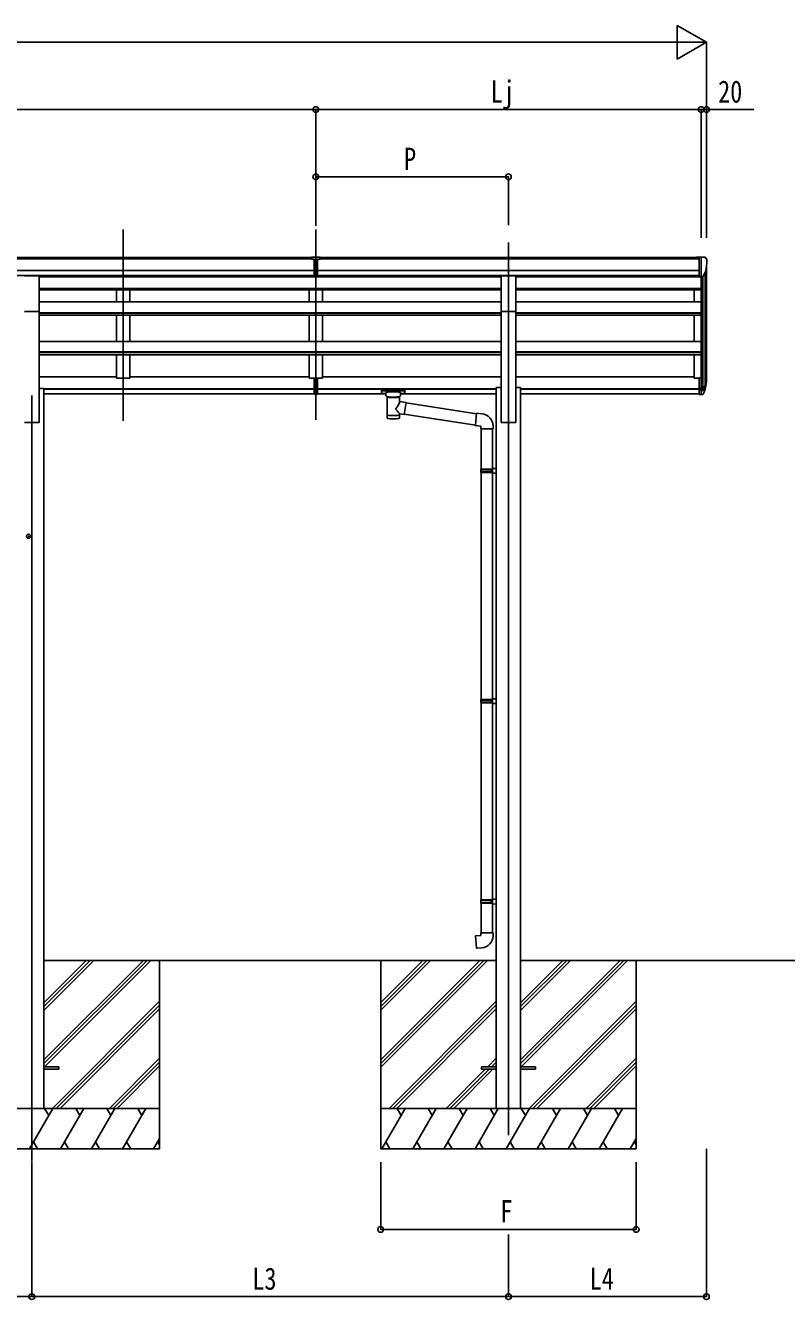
# Model space of a CAD drawing. Units: millimetres, scale not verified. Extents: x -10512 to 10512, y -7425 to 7425.
# Drawn here: x -755 to 2074, y -3487 to 1249 of the extents above; entities that cross this region are included whole.
import ezdxf
from ezdxf.enums import TextEntityAlignment as Align

# ---------------------------------------------------------------- set-up
doc = ezdxf.new("R2010")
doc.units = ezdxf.units.MM
doc.header["$LTSCALE"] = 30
doc.header["$PDMODE"] = 32
doc.header["$PDSIZE"] = 15
for name, color, linetype in [('0-3_YKK_12', 2, 'Continuous'), ('0-4_YKK_13', 4, 'Continuous'), ('0-5_YKK_A1', 4, 'Continuous'), ('0-6_YKK_D', 6, 'Continuous')]:
    doc.layers.add(name, color=color, linetype=linetype)
doc.styles.add('ＭＳ ゴシック', font='')
doc.styles.get('ＭＳ ゴシック').set_extended_font_data('MS Gothic')

msp = doc.modelspace()

# ---------------------------------------------------------------- linework, layer by layer
at = {"layer": '0-3_YKK_12'}
for p, q in [((-391.86, -219.97), (-391.86, 491.26)), ((324.14, -216.94), (324.14, 491.26)), ((1040.14, -219.99), (1040.14, 442.54)), ((-731.86, -126.17), (-731.86, -2973.61)), ((1040.14, -126.19), (1040.14, -2876.19))]:
    msp.add_line(p, q, dxfattribs=at)
at = {"layer": '0-4_YKK_13'}
for p, q in [((307.64, 380.38), (307.64, 388.22)), ((307.64, 380.38), (317.64, 380.38)), ((324.14, 379.56), (317.64, 379.96)), ((330.64, 379.9), (324.14, 379.58)), ((330.64, 316.75), (330.64, 382.02)), ((1749.64, 388.41), (1739.64, 388.32)), ((1739.64, 386.81), (1739.64, 388.32)), ((1749.64, 316.42), (1749.64, 388.41)), ((1768.14, 388.41), (1749.64, 388.41)), ((1756.14, 315.42), (1756.14, 388.41)), ((1768.14, 388.41), (1770.48, 388.27)), ((1771.23, 387.84), (1775.3, 382.03)), ((1778.14, 379.04), (1778.14, 378.41)), ((317.64, 378.38), (330.64, 378.38)), ((317.64, 336.86), (324.14, 336.69)), ((324.14, 336.69), (330.64, 336.86)), ((1763.77, 317.24), (1773.04, 333.3)), ((-759.36, 318.38), (-704.36, 318.38)), ((-704.36, 186.47), (-704.36, 318.38)), ((317.64, 317.81), (324.14, 317.41)), ((324.14, 317.41), (330.64, 317.81)), ((1012.64, 318.54), (1067.64, 318.54)), ((1012.64, 186.47), (1012.64, 318.54)), ((1067.64, 186.47), (1067.64, 318.54)), ((1749.64, 316.42), (1756.14, 316.42)), ((1756.14, 315.42), (1761.35, 315.74)), ((-759.36, 186.47), (-704.36, 186.47)), ((1012.64, 186.47), (1067.64, 186.47)), ((317.64, -99.21), (317.64, -61.71)), ((330.64, -99.21), (330.64, -61.71)), ((1749.64, -60.88), (1749.64, -121.94)), ((1749.64, -60.88), (1756.14, -60.88)), ((1756.14, -60.88), (1756.14, -122.76)), ((1762.58, -104.84), (1772.33, -86.42)), ((1773.75, -86.92), (1763.59, -106.09)), ((317.64, -99.21), (330.64, -99.21)), ((317.64, -121.45), (317.64, -99.21)), ((317.64, -104.61), (330.64, -104.61)), ((317.64, -120.39), (324.14, -120.78)), ((324.14, -120.78), (330.64, -120.39)), ((330.64, -121.45), (330.64, -99.21)), ((568.14, -107.67), (568.14, -118.43)), ((568.14, -107.86), (568.14, -109.4)), ((570.14, -107.01), (653.14, -107.01)), ((570.14, -109.19), (653.14, -109.19)), ((570.14, -119.1), (584.64, -119.1)), ((584.64, -125.9), (584.64, -115.63)), ((588.74, -130.4), (588.73, -210.7)), ((634.54, -147.98), (634.54, -130.39)), ((638.64, -125.9), (638.64, -115.63)), ((638.64, -119.1), (653.14, -119.1)), ((655.14, -107.67), (655.14, -118.43)), ((1749.64, -99.19), (1756.14, -99.19)), ((1749.64, -104.59), (1756.14, -104.59)), ((1749.64, -121.94), (1756.14, -121.94)), ((1756.14, -105.59), (1761.28, -105.59)), ((1756.14, -107.59), (1760.99, -107.59)), ((1756.14, -122.76), (1760.99, -122.76)), ((1771.16, -103.77), (1763.59, -121.26)), ((659.76, -151.88), (634.54, -147.97)), ((659.76, -151.88), (652.74, -197.14)), ((920.85, -194.45), (659.45, -153.9)), ((634.56, -210.7), (634.54, -194.07)), ((634.54, -194.32), (652.74, -197.14)), ((917.18, -236.38), (653.01, -195.4)), ((941.86, -194.27), (921.03, -192.44)), ((936.94, -250.01), (982.94, -250.01)), ((938.94, -250.01), (938.94, -400.25)), ((980.94, -250.01), (980.94, -397.69)), ((982.94, -250.01), (982.94, -239.1)), ((936.94, -402.25), (937.94, -400.25)), ((936.94, -402.25), (980.94, -402.25)), ((936.94, -402.25), (936.94, -410.25)), ((936.94, -410.25), (980.94, -410.25)), ((936.94, -410.25), (937.94, -412.25)), ((937.94, -400.25), (980.94, -400.25)), ((937.94, -412.25), (980.94, -412.25)), ((938.94, -412.25), (938.94, -1256.44)), ((976.47, -402.25), (976.04, -400.25)), ((978.94, -397.75), (994.94, -397.28)), ((978.94, -399.75), (978.94, -397.75)), ((978.94, -399.75), (980.94, -399.75)), ((978.94, -414.75), (978.94, -412.75)), ((978.94, -414.75), (994.94, -415.22)), ((980.94, -414.81), (980.94, -1253.88)), ((994.94, -397.28), (994.94, -415.22)), ((936.94, -1258.44), (937.94, -1256.44)), ((936.94, -1258.44), (980.94, -1258.44)), ((936.94, -1258.44), (936.94, -1266.44)), ((936.94, -1266.44), (980.94, -1266.44)), ((936.94, -1266.44), (937.94, -1268.44)), ((937.94, -1256.44), (980.94, -1256.44)), ((937.94, -1268.44), (980.94, -1268.44)), ((938.94, -1268.44), (938.94, -2001.6)), ((976.47, -1258.44), (976.04, -1256.44)), ((978.94, -1253.94), (994.94, -1253.47)), ((978.94, -1255.94), (978.94, -1253.94)), ((978.94, -1255.94), (980.94, -1255.94)), ((978.94, -1270.94), (978.94, -1268.94)), ((978.94, -1270.94), (994.94, -1271.41)), ((980.94, -1271), (980.94, -1999.04)), ((994.94, -1253.47), (994.94, -1271.41)), ((936.94, -2003.6), (937.94, -2001.6)), ((936.94, -2003.6), (980.94, -2003.6)), ((936.94, -2003.6), (936.94, -2011.6)), ((936.94, -2011.6), (980.94, -2011.6)), ((936.94, -2011.6), (937.94, -2013.6)), ((937.94, -2001.6), (980.94, -2001.6)), ((937.94, -2013.6), (980.94, -2013.6)), ((938.94, -2013.6), (938.94, -2123.6)), ((976.47, -2003.6), (976.04, -2001.6)), ((978.94, -1999.1), (994.94, -1998.63)), ((978.94, -2001.1), (978.94, -1999.1)), ((978.94, -2001.1), (980.94, -2001.1)), ((978.94, -2016.1), (978.94, -2014.1)), ((978.94, -2016.1), (994.94, -2016.57)), ((980.94, -2016.16), (980.94, -2123.6)), ((994.94, -1998.63), (994.94, -2016.57)), ((936.94, -2123.6), (982.94, -2123.6)), ((936.94, -2133.6), (936.94, -2123.6)), ((982.94, -2123.6), (982.94, -2134.51)), ((-631.86, -2621.67), (-686.66, -2621.67)), ((-631.86, -2630.67), (-686.66, -2630.67)), ((-631.86, -2621.67), (-631.86, -2630.67)), ((940.14, -2621.69), (940.14, -2630.69)), ((994.94, -2621.69), (940.14, -2621.69)), ((994.94, -2630.69), (940.14, -2630.69)), ((1140.14, -2621.69), (1085.34, -2621.69)), ((1140.14, -2630.69), (1085.34, -2630.69)), ((1140.14, -2621.69), (1140.14, -2630.69))]:
    msp.add_line(p, q, dxfattribs=at)
for points in [[(307.64, 388.22), (325.64, 388.38), (340.64, 388.24)], [(330.64, 316.75), (324.14, 316.35), (317.64, 316.75), (317.64, 382.09)], [(330.64, 380.42), (340.64, 380.51), (340.64, 388.24)], [(330.64, 335.75), (327.39, 335.67), (324.14, 335.59), (320.9, 335.67), (317.64, 335.75)], [(330.64, -121.45), (324.14, -121.85), (317.64, -121.45)], [(568.14, -107.67), (568.18, -107.48), (568.26, -107.34), (568.36, -107.25), (568.46, -107.19), (568.58, -107.14), (568.88, -107.08), (569.37, -107.03), (569.91, -107.01), (570.14, -107.01)], [(568.14, -118.43), (568.18, -118.63), (568.26, -118.76), (568.36, -118.86), (568.46, -118.92), (568.58, -118.96), (568.88, -119.03), (569.37, -119.07), (569.91, -119.09), (570.14, -119.1)], [(584.68, -125.85), (584.66, -126.2), (584.9, -127.16), (585.42, -128.04), (586.23, -128.88), (587.34, -129.68), (588.74, -130.4)], [(634.54, -130.39), (634.78, -130.3), (636.13, -129.56), (637.24, -128.72), (638, -127.85), (638.46, -126.95), (638.63, -126.06)], [(653.14, -107.01), (653.5, -107.01), (654.03, -107.04), (654.48, -107.09), (654.78, -107.17), (654.95, -107.26), (655.07, -107.4), (655.14, -107.58), (655.14, -107.67)], [(653.14, -119.1), (653.5, -119.09), (654.03, -119.07), (654.48, -119.02), (654.78, -118.94), (654.95, -118.84), (655.07, -118.7), (655.14, -118.52), (655.14, -118.43)], [(921.03, -192.44), (917.02, -238.27), (936.94, -240.01), (936.94, -250.01)], [(976.47, -402.25), (976.47, -410.25), (976.04, -412.25)], [(978.94, -412.75), (980.94, -412.75), (980.94, -399.75)], [(976.47, -1258.44), (976.47, -1266.44), (976.04, -1268.44)], [(978.94, -1268.94), (980.94, -1268.94), (980.94, -1255.94)], [(976.47, -2003.6), (976.47, -2011.6), (976.04, -2013.6)], [(978.94, -2014.1), (980.94, -2014.1), (980.94, -2001.1)], [(941.86, -2179.34), (921.03, -2181.17), (917.02, -2135.34), (936.94, -2133.6)]]:
    msp.add_lwpolyline(points, dxfattribs=at)
for centre, radius, start, end in [((1770.41, 387.27), 1, 35, 86.5), ((1775.14, 379.04), 3, 0, 87), ((1576.14, 378.41), 202, 347.09739, 0), ((1761.17, 318.74), 3, 273.5, 330), ((1642.92, -67.69), 133.22, 344.28698, 356.72013), ((1688.19, -60.47), 88.05, 342.78929, 2.77608), ((1687.48, -64.75), 89.07, 345.58812, 5.50424), ((1760.99, -104.59), 3, 270, 330), ((1760.99, -119.76), 3, 270, 330), ((1761.28, -104.09), 1.5, 270, 330), ((937.94, -239.1), 45, 0, 85), ((937.94, -2134.51), 45, 275, 0)]:
    msp.add_arc(centre, radius, start, end, dxfattribs=at)
for centre, major_axis, ratio, start_param, end_param in [((348.71, 378.07), (24.57, -1.51), 0.121868, 3.1422238, 3.1491027), ((570.14, -109.4), (2, 0), 0.109601, 1.5707963, 3.1415927), ((611.64, -115.63), (27, 0), 0.122176, 6.2831853, 9.424778), ((611.65, -130.86), (-22.91, 0.42), 0.072511, 0.0008029, 1.5715993), ((611.65, -132.48), (-22.91, 0.42), 0.072511, 0.0008029, 1.5715993), ((611.63, -130.86), (22.92, 0.42), 0.07247, 4.71158, 6.2823764), ((611.63, -132.48), (22.92, 0.42), 0.07247, 4.71158, 6.2823764), ((622.64, -125.9), (16, 0), 0.361356, 6.2636979, 6.2831853), ((653.14, -109.4), (2, 0), 0.109601, 0, 1.5707963), ((611.64, -174.52), (-22.81, -26.62), 0.234429, 1.6855472, 3.1268519), ((614.2, -171.87), (20.32, -22.25), 0.045535, 0.0389954, 1.3075346), ((611.64, -210.7), (22.92, 0), 0.101955, 3.1415499, 6.2833984), ((611.64, -198.25), (22.91, 0), 0.122865, 3.1415927, 6.2831853)]:
    msp.add_ellipse(centre, major_axis=major_axis, ratio=ratio, start_param=start_param, end_param=end_param, dxfattribs=at)
at = {"layer": '0-5_YKK_A1'}
for p, q in [((-4681.36, 386.81), (307.64, 386.81)), ((-4681.36, 381.46), (307.64, 381.46)), ((340.64, 386.81), (1749.64, 386.81)), ((340.64, 381.46), (1749.64, 381.46)), ((-4681.36, 337.93), (317.64, 337.93)), ((330.64, 337.93), (1749.64, 337.92)), ((1776.14, -65.31), (1776.14, 350.05)), ((-4681.36, 320.26), (317.64, 320.26)), ((-704.36, 317.77), (317.64, 317.77)), ((-704.36, 314.74), (324.14, 314.74)), ((-416.86, 314.74), (-416.86, 317.77)), ((-366.86, 314.74), (-366.86, 317.77)), ((299.14, 317.77), (299.14, 314.76)), ((324.14, 267.18), (324.14, 314.74)), ((324.14, 314.74), (1012.64, 314.74)), ((330.64, 320.26), (1749.64, 320.26)), ((330.64, 317.77), (1012.64, 317.77)), ((349.14, 317.77), (349.14, 314.76)), ((1067.64, 317.77), (1749.64, 317.77)), ((1067.64, 314.74), (1756.14, 314.74)), ((1731.14, 317.77), (1731.14, 314.74)), ((1756.14, 315.42), (1756.14, -60.88)), ((1762.14, 315.9), (1762.14, -105.31)), ((1771.86, 331.25), (1771.86, -87.31)), ((-704.36, 271.26), (324.14, 271.26)), ((-704.36, 267.18), (324.14, 267.18)), ((-416.86, 222.03), (-416.86, 267.18)), ((-366.86, 222.03), (-366.86, 267.18)), ((299.14, 267.18), (299.14, 222.03)), ((324.14, 271.26), (1012.64, 271.26)), ((324.14, 267.18), (1012.64, 267.18)), ((349.14, 267.18), (349.14, 222.04)), ((1067.64, 271.26), (1756.14, 271.26)), ((1067.64, 267.18), (1756.14, 267.18)), ((1731.14, 267.5), (1731.14, 222.03)), ((-704.36, 222.03), (324.14, 222.03)), ((324.14, 173.01), (324.14, 222.03)), ((324.14, 222.03), (1012.64, 222.03)), ((1067.64, 222.03), (1756.14, 222.03)), ((-704.36, -226.17), (-704.36, 186.47)), ((-704.36, 181.29), (324.14, 181.29)), ((-704.36, 179.8), (324.14, 179.8)), ((-704.36, 173.01), (324.14, 173.01)), ((-416.86, 74.72), (-416.86, 173.01)), ((-366.86, 74.72), (-366.86, 173.01)), ((299.14, 173.01), (299.14, 74.69)), ((324.14, 181.29), (1012.64, 181.29)), ((324.14, 179.8), (1012.64, 179.8)), ((324.14, 173.01), (1012.64, 173.01)), ((349.14, 173.01), (349.14, 74.69)), ((1012.64, -226.19), (1012.64, 186.47)), ((1067.64, -226.19), (1067.64, 186.47)), ((1067.64, 181.3), (1756.14, 181.3)), ((1067.64, 179.81), (1756.14, 179.81)), ((1067.64, 173.02), (1756.14, 173.02)), ((1731.14, 173.02), (1731.14, 74.72)), ((-704.36, 74.72), (324.14, 74.72)), ((324.14, 74.72), (324.14, 24.37)), ((324.14, 74.72), (1012.64, 74.72)), ((1067.64, 74.72), (1756.14, 74.72)), ((-704.36, 35.51), (324.14, 35.51)), ((-704.36, 34.03), (324.14, 34.03)), ((-704.36, 24.37), (324.14, 24.37)), ((-416.86, 24.37), (-416.86, -61.71)), ((-366.86, 24.37), (-366.86, -61.71)), ((299.14, 24.52), (299.14, -61.72)), ((324.14, 35.51), (1012.64, 35.51)), ((324.14, 34.02), (1012.64, 34.02)), ((324.14, 24.37), (1012.64, 24.37)), ((349.14, 24.52), (349.14, -61.72)), ((1067.64, 35.51), (1756.14, 35.51)), ((1067.64, 34.02), (1756.14, 34.02)), ((1067.64, 24.37), (1756.14, 24.37)), ((1731.14, 24.46), (1731.14, -61.71)), ((-416.86, -56.91), (-704.36, -56.91)), ((-416.86, -61.71), (-366.86, -61.71)), ((299.14, -56.91), (-366.86, -56.91)), ((349.14, -61.71), (299.14, -61.71)), ((349.14, -56.91), (1012.64, -56.91)), ((1067.64, -56.91), (1731.14, -56.91)), ((1749.64, -61.71), (1731.14, -61.71)), ((-704.36, -99.79), (-686.66, -99.79)), ((-686.66, -99.79), (-686.66, -2776.17)), ((317.64, -102.59), (-686.66, -102.59)), ((317.64, -119.77), (-686.66, -119.77)), ((317.64, -101.21), (-686.53, -101.21)), ((330.64, -101.21), (994.94, -101.21)), ((330.64, -102.59), (994.94, -102.59)), ((330.64, -119.77), (584.64, -119.77)), ((638.64, -119.77), (994.94, -119.77)), ((994.94, -96.19), (1012.64, -96.19)), ((994.94, -96.19), (994.94, -2776.19)), ((1067.64, -96.19), (1085.34, -96.19)), ((1085.34, -96.19), (1085.34, -2776.19)), ((1085.34, -101.21), (1749.64, -101.21)), ((1085.34, -102.59), (1749.64, -102.59)), ((1085.34, -119.77), (1749.64, -119.77)), ((-759.36, -226.17), (-704.36, -226.17)), ((1012.64, -226.19), (1067.64, -226.19)), ((-686.66, -2226.17), (994.94, -2226.17)), ((-686.66, -2595.65), (-317.18, -2226.17)), ((-686.66, -2609.79), (-303.04, -2226.17)), ((-686.66, -2411.8), (-501.03, -2226.17)), ((-686.66, -2397.66), (-515.17, -2226.17)), ((-686.66, -2383.52), (-529.31, -2226.17)), ((-684.4, -2621.67), (-288.89, -2226.17)), ((-256.86, -2226.17), (-256.86, -2926.17)), ((565.14, -2226.19), (565.14, -2926.19)), ((565.14, -2595.37), (934.32, -2226.19)), ((565.14, -2609.51), (948.46, -2226.19)), ((565.14, -2623.65), (962.61, -2226.19)), ((565.14, -2411.52), (750.47, -2226.19)), ((565.14, -2397.38), (736.33, -2226.19)), ((565.14, -2383.24), (722.19, -2226.19)), ((2766.94, -2226.17), (1085.34, -2226.17)), ((1085.34, -2595.67), (1454.82, -2226.19)), ((1085.34, -2609.81), (1468.96, -2226.19)), ((1085.34, -2411.82), (1270.97, -2226.19)), ((1085.34, -2397.68), (1256.83, -2226.19)), ((1085.34, -2383.54), (1242.69, -2226.19)), ((1087.6, -2621.69), (1483.11, -2226.19)), ((1515.14, -2226.19), (1515.14, -2926.19)), ((-655.05, -2776.17), (-256.86, -2377.98)), ((-640.91, -2776.17), (-256.86, -2392.13)), ((-626.76, -2776.17), (-256.86, -2406.27)), ((596.45, -2776.19), (994.94, -2377.7)), ((610.59, -2776.19), (994.94, -2391.85)), ((624.74, -2776.19), (994.94, -2405.99)), ((1116.95, -2776.19), (1515.14, -2378)), ((1131.09, -2776.19), (1515.14, -2392.15)), ((1145.24, -2776.19), (1515.14, -2406.29)), ((-442.92, -2776.17), (-256.86, -2590.12)), ((-428.77, -2776.17), (-256.86, -2604.26)), ((963.08, -2621.69), (994.94, -2589.83)), ((977.23, -2621.69), (994.94, -2603.98)), ((1329.08, -2776.19), (1515.14, -2590.13)), ((1343.23, -2776.19), (1515.14, -2604.28)), ((-414.63, -2776.17), (-256.86, -2618.4)), ((808.58, -2776.19), (954.08, -2630.69)), ((822.73, -2776.19), (968.23, -2630.69)), ((836.87, -2776.19), (982.37, -2630.69)), ((991.37, -2621.69), (994.94, -2618.12)), ((1357.37, -2776.19), (1515.14, -2618.42)), ((-256.86, -2776.17), (-1206.86, -2776.17)), ((-740.7, -2926.17), (-654.1, -2776.17)), ((-669.1, -2802.15), (-684.1, -2776.17)), ((-625.23, -2926.17), (-538.63, -2776.17)), ((-553.63, -2802.15), (-568.63, -2776.17)), ((-509.76, -2926.17), (-423.16, -2776.17)), ((-453.16, -2776.17), (-438.16, -2802.15)), ((-394.29, -2926.17), (-307.69, -2776.17)), ((-337.69, -2776.17), (-322.69, -2802.15)), ((1515.14, -2776.19), (565.14, -2776.19)), ((569.42, -2926.19), (656.02, -2776.19)), ((641.02, -2802.17), (626.02, -2776.19)), ((684.89, -2926.19), (771.49, -2776.19)), ((756.49, -2802.17), (741.49, -2776.19)), ((800.36, -2926.19), (886.96, -2776.19)), ((871.96, -2802.17), (856.96, -2776.19)), ((915.83, -2926.19), (1002.43, -2776.19)), ((987.43, -2802.17), (972.43, -2776.19)), ((1031.3, -2926.19), (1117.9, -2776.19)), ((1102.9, -2802.17), (1087.9, -2776.19)), ((1146.77, -2926.19), (1233.37, -2776.19)), ((1218.37, -2802.17), (1203.37, -2776.19)), ((1262.24, -2926.19), (1348.84, -2776.19)), ((1318.84, -2776.19), (1333.84, -2802.17)), ((1377.71, -2926.19), (1464.31, -2776.19)), ((1434.31, -2776.19), (1449.31, -2802.17)), ((-278.82, -2926.17), (-256.86, -2888.13)), ((1493.18, -2926.19), (1515.14, -2888.15)), ((-1206.86, -2926.17), (-256.86, -2926.17)), ((-725.7, -2900.19), (-710.7, -2926.17)), ((-610.23, -2900.19), (-595.23, -2926.17)), ((-494.76, -2900.19), (-479.76, -2926.17)), ((-379.29, -2900.19), (-364.29, -2926.17)), ((-263.82, -2900.19), (-256.86, -2912.26)), ((565.14, -2926.19), (1515.14, -2926.19)), ((584.42, -2900.21), (599.42, -2926.19)), ((699.89, -2900.21), (714.89, -2926.19)), ((815.36, -2900.21), (830.36, -2926.19)), ((930.83, -2900.21), (945.83, -2926.19)), ((1046.3, -2900.21), (1061.3, -2926.19)), ((1161.77, -2900.21), (1176.77, -2926.19)), ((1277.24, -2900.21), (1292.24, -2926.19)), ((1392.71, -2900.21), (1407.71, -2926.19)), ((1508.18, -2900.21), (1515.14, -2912.28))]:
    msp.add_line(p, q, dxfattribs=at)
msp.add_point((-743.86, -649.52), dxfattribs=at)
at = {"layer": '0-6_YKK_D'}
for p, q in [((1776.14, 1186.81), (1667.89, 1249.31)), ((1667.89, 1249.31), (1667.89, 1124.31)), ((-4582.86, 1186.81), (1651.14, 1186.81)), ((1776.14, 1186.81), (1559.64, 1186.81)), ((1776.14, 1186.81), (1667.89, 1124.31)), ((1776.14, 491.26), (1776.14, 1187.81)), ((-4687.86, 936.81), (324.14, 936.81)), ((324.14, 533.74), (324.14, 937.81)), ((324.14, 533.74), (324.14, 937.81)), ((1756.14, 936.81), (324.14, 936.81)), ((1756.14, 461.39), (1756.14, 937.81)), ((1756.14, 460.39), (1756.14, 937.81)), ((1776.14, 460.39), (1776.14, 937.81)), ((324.14, 504.21), (324.14, 687.81)), ((324.14, 686.81), (1040.14, 686.81)), ((1040.14, 507.1), (1040.14, 687.81)), ((1776.14, -2926.19), (1776.14, -3477.19)), ((-731.86, -2976.17), (-731.86, -3477.19)), ((-731.86, -2976.17), (-731.86, -3477.19)), ((565.14, -2976.19), (565.14, -3227.19)), ((1515.14, -2976.19), (1515.14, -3227.19)), ((565.14, -3226.19), (1515.14, -3226.19)), ((1040.14, -3245.49), (1040.14, -3477.19)), ((1040.14, -3246.49), (1040.14, -3477.19)), ((-3631.86, -3476.19), (-731.86, -3476.19)), ((-731.86, -3476.19), (1040.14, -3476.19)), ((1776.14, -3476.19), (1040.14, -3476.19))]:
    msp.add_line(p, q, dxfattribs=at)
msp.add_lwpolyline([(1756.14, 936.81), (1776.14, 936.81), (1952.64, 936.81)], dxfattribs=at)
for centre in [(324.14, 936.81), (324.14, 936.81), (1756.14, 936.81), (1756.14, 936.81), (1776.14, 936.81), (324.14, 686.81), (1040.14, 686.81), (565.14, -3226.19), (1515.14, -3226.19), (-731.86, -3476.19), (-731.86, -3476.19), (1040.14, -3476.19), (1040.14, -3476.19), (1776.14, -3476.19)]:
    msp.add_circle(centre, 10.62, dxfattribs=at)

# ---------------------------------------------------------------- texts
at = {"layer": '0-6_YKK_D', "style": 'ＭＳ ゴシック', "width": 0.8}
for s, p in [('Lj', (974.14, 937.81)), ('20', (1819.64, 937.81)), ('P', (652.14, 687.81)), ('F', (1010.14, -3224.53)), ('L3', (88.14, -3475.19)), ('L4', (1342.14, -3475.19))]:
    msp.add_text(s, height=82.48, dxfattribs=at).set_placement(p, align=Align.BOTTOM_LEFT)

doc.saveas('drawing.dxf')
